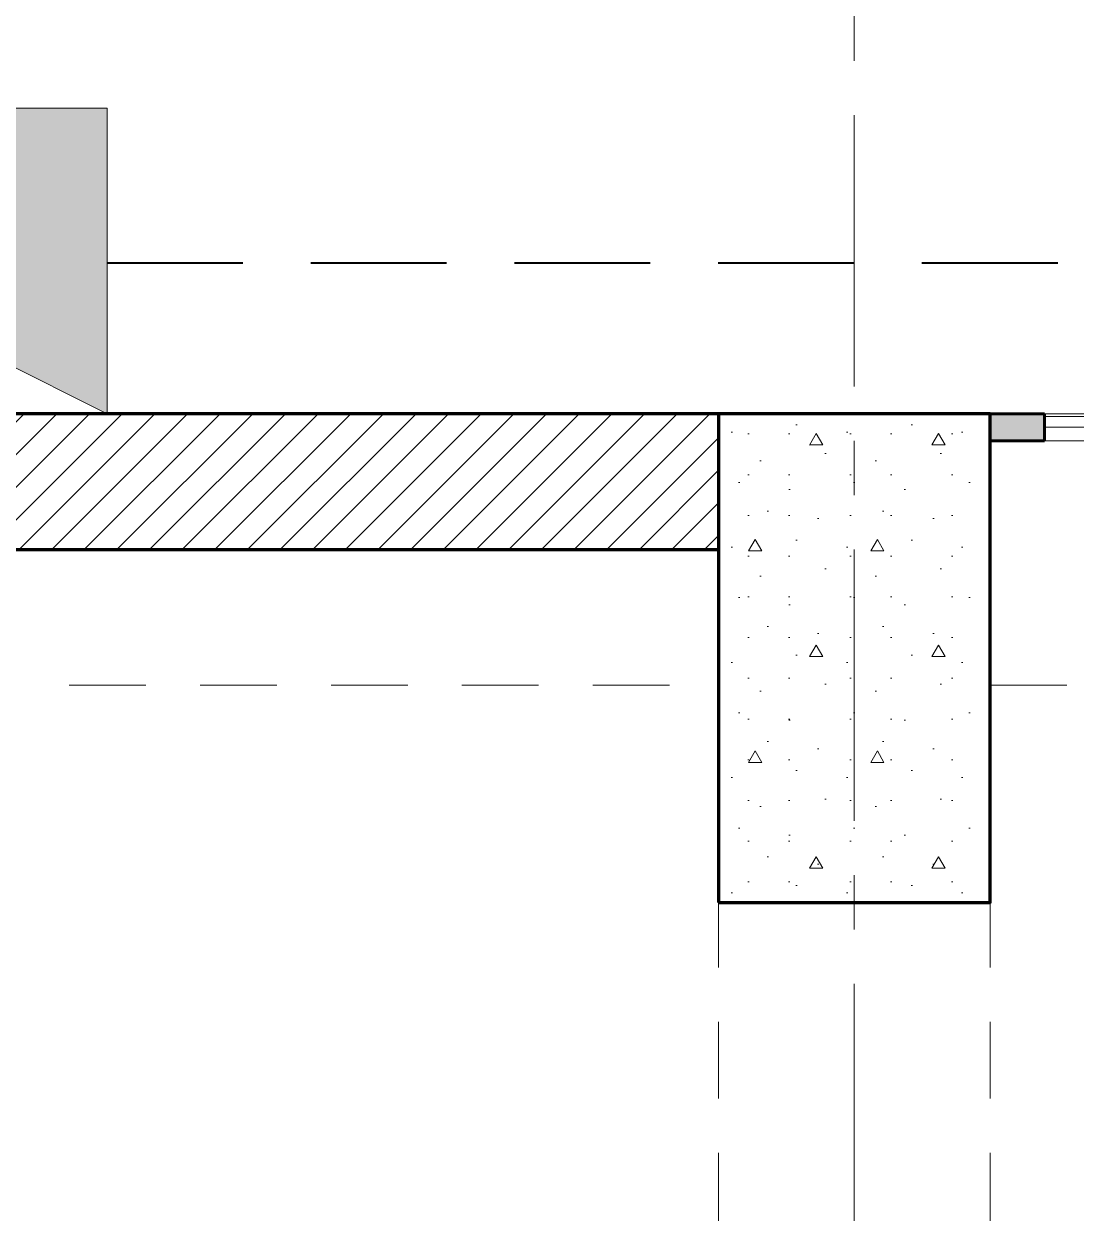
# Model space of a CAD drawing. Header units: inches. Extents: x -38 to 5698, y -33 to 92.
# Drawn here: x 313.291 to 315.229, y 15.928 to 18.118 of the extents above; entities that cross this region are included whole.
import ezdxf

# ---------------------------------------------------------------- set-up
doc = ezdxf.new("R2010")
doc.units = ezdxf.units.IN
doc.header["$MEASUREMENT"] = 0
doc.set_wipeout_variables(frame=1)
for name, pattern in [('A-PB$0$HIDDEN', [0.375, 0.25, -0.125]), ('CONTINUA', [0]), ('Hidden Line', [0.195611, 0.141111, -0.0545]), ('Punto & Raya', [0.65, 0.5, -0.075, 0, -0.075]), ('Wipeout_Contour', [1, 0, -1])]:
    doc.linetypes.add(name, pattern=pattern)
for name, color, linetype in [('02 _ ARQ _ ALB _ Ejes Generales', 7, 'Continuous'), ('02 _ ARQ _ ZON _ Espacio.3D', 7, 'Continuous'), ('08 _ STR _ EXT _ 06 Columnas', 7, 'Continuous'), ('08 _ STR _ EXT _ 09 Vigas', 7, 'Continuous'), ('Acabado - Muros', 7, 'Continuous'), ('Estructura - 04 MURO', 253, 'Continuous')]:
    doc.layers.add(name, color=color, linetype=linetype)
doc.layers.add('distribucion a sub tableros', color=210, linetype='CONTINUA', lineweight=40)
doc.layers.add('sub tablero de distribucion', color=184, linetype='Continuous', lineweight=9)

# ---------------------------------------------------------------- blocks, each defined once
blk = doc.blocks.new('TD')
blk.add_hatch(color=256).paths.add_polyline_path([(-0.65, 0.35), (-0.65, 0.05), (-0.05, 0.05)])
blk.add_line((-0.65, 0.35), (-0.05, 0.05))
blk.add_lwpolyline([(-0.65, 0.05), (-0.05, 0.05), (-0.05, 0.35), (-0.65, 0.35)], close=True)

msp = doc.modelspace()

# ---------------------------------------------------------------- linework, layer by layer
at = {"layer": '02 _ ARQ _ ALB _ Ejes Generales', "color": 252, "linetype": 'Punto & Raya', "lineweight": 13}
msp.add_line((314.82, 3.05), (314.82, 44.9), dxfattribs=at)
at = {"layer": '02 _ ARQ _ ZON _ Espacio.3D', "color": 254, "linetype": 'Continuous', "lineweight": 0, "flags": 128}
for points in [[(297.57, 17.4), (322.07, 17.4)], [(307.57, 8.1), (308.07, 8.1), (308.07, 7.7), (308.47, 7.7), (308.47, 7.35), (314.37, 7.35), (314.37, 7.7), (314.57, 7.7), (314.57, 8.1), (315.07, 8.1), (315.07, 7.7), (321.17, 7.7), (321.17, 16.9), (320.97, 16.9), (320.97, 17.4), (315.0696, 17.35), (315.07, 16.5), (314.57, 16.5), (314.5696, 17.15), (308.07, 17.15), (308.07, 16.5), (307.57, 16.5)]]:
    msp.add_lwpolyline(points, dxfattribs=at)
at = {"layer": '08 _ STR _ EXT _ 09 Vigas', "color": 251, "linetype": 'Hidden Line', "lineweight": 13}
for p, q in [((308.07, 16.9), (314.57, 16.9)), ((314.57, 7.7), (314.57, 16.9)), ((315.07, 16.9), (321.57, 16.9)), ((315.07, 7.7), (315.07, 16.9))]:
    msp.add_line(p, q, dxfattribs=at)
at = {"layer": 'Acabado - Muros', "color": 7, "linetype": 'Continuous', "lineweight": 60}
msp.add_line((315.07, 17.4), (315.07, 17.35), dxfattribs=at)
at = {"layer": 'distribucion a sub tableros', "linetype": 'A-PB$0$HIDDEN', "lineweight": 40}
msp.add_line((313.4445, 17.6781), (322.8744, 17.6781), dxfattribs=at)

# ---------------------------------------------------------------- next in the draw order: wipeouts: each hides what was drawn before it
at = {"color": 254, "linetype": 'Wipeout_Contour', "lineweight": 0, "ltscale": 14701.067567}
msp.add_wipeout([(315.17, 17.35), (315.82, 17.35), (315.82, 17.367), (315.8035, 17.367), (315.8035, 17.4), (315.17, 17.4)], dxfattribs=at).dxf.layer = 'Acabado - Muros'
at = {"color": 254, "linetype": 'Wipeout_Contour', "lineweight": 0, "ltscale": 9784.232441}
msp.add_wipeout([(314.57, 17.4), (308.07, 17.4), (308.07, 17.15), (314.57, 17.15)], dxfattribs=at).dxf.layer = 'Estructura - 04 MURO'

# ---------------------------------------------------------------- next in the draw order: hatches: boundary and pattern name
at = {"layer": '08 _ STR _ EXT _ 06 Columnas', "linetype": 'Continuous', "lineweight": 9}
h = msp.add_hatch(dxfattribs=at)
h.set_pattern_fill('HORMIGÓN_EN_MASA_0002', style=0, pattern_type=2)
h.set_pattern_definition([(0, (277.50004, 6e-09), (0, 0.3897114), [0.024375, -0.200625]), (0, (277.61254, 0.19486), (0, 0.3897114), [0.024375, -0.200625]), (60, (277.50004, 6e-09), (-0.3375, 0.1948557), [0.024375, -0.200625]), (60, (277.72504, 6e-09), (-0.3375, 0.1948557), [0.024375, -0.200625]), (120, (277.5244, 6e-09), (0.3375, 0.1948557), [0.024375, -0.200625]), (120, (277.7494, 6e-09), (0.3375, 0.1948557), [0.024375, -0.200625]), (0, (277.50004, 0.0375), (0, 0.075), [0, -0.075, 0, -0.1125]), (45, (277.53754, 0.0375), (-0.05303301, 0.05303301), [0, -0.05625, 0, -0.09375])])
h.paths.add_polyline_path([(314.57, 16.5), (315.07, 16.5), (315.07, 17.4), (314.57, 17.4)])
at = {"layer": 'Estructura - 04 MURO', "linetype": 'Continuous', "lineweight": 5}
h = msp.add_hatch(dxfattribs=at)
h.set_pattern_fill('LADRILLO_COMÚN_0002', color=252, style=0, pattern_type=2)
h.set_pattern_definition([(45, (277.50004, 6e-09), (-0.03005204, 0.03005204), [])])
h.paths.add_polyline_path([(314.57, 17.4), (308.07, 17.4), (308.07, 17.15), (314.57, 17.15)])

# ---------------------------------------------------------------- next in the draw order: linework, layer by layer
at = {"layer": '08 _ STR _ EXT _ 06 Columnas', "color": 7, "linetype": 'Continuous', "lineweight": 80, "flags": 128}
msp.add_lwpolyline([(314.57, 16.5), (315.07, 16.5), (315.07, 17.4), (314.57, 17.4)], close=True, dxfattribs=at)
at = {"layer": '08 _ STR _ EXT _ 09 Vigas', "color": 251, "linetype": 'Hidden Line', "lineweight": 13}
msp.add_line((315.07, 17.4), (314.57, 17.4), dxfattribs=at)
at = {"layer": 'Acabado - Muros', "color": 7, "linetype": 'Continuous', "lineweight": 60}
msp.add_line((315.17, 17.35), (315.07, 17.35), dxfattribs=at)
at = {"layer": 'Acabado - Muros', "color": 251, "linetype": 'Continuous', "lineweight": 13, "flags": 128}
for points in [[(315.8035, 17.4), (315.17, 17.4)], [(317.97, 17.35), (315.82, 17.35), (315.17, 17.35)]]:
    msp.add_lwpolyline(points, dxfattribs=at)
at = {"layer": 'Estructura - 04 MURO', "color": 7, "linetype": 'Continuous', "lineweight": 80, "flags": 128}
for points in [[(314.57, 17.4), (308.07, 17.4)], [(308.07, 17.15), (314.57, 17.15)]]:
    msp.add_lwpolyline(points, dxfattribs=at)

# ---------------------------------------------------------------- next in the draw order: block references
at = {"layer": 'sub tablero de distribucion', "linetype": 'Continuous', "lineweight": 0, "xscale": 1.875816488894348, "yscale": 1.875816488894348, "zscale": 1.875816488894348, "rotation": 180.0000000000064}
msp.add_blockref('TD', (312.2253, 18.0565), dxfattribs=at)

# ---------------------------------------------------------------- next in the draw order: wipeouts: each hides what was drawn before it
at = {"color": 254, "linetype": 'Wipeout_Contour', "lineweight": 0, "ltscale": 9800.902127}
msp.add_wipeout([(315.17, 17.395), (315.17, 17.375), (315.8035, 17.375), (315.8035, 17.395)], dxfattribs=at).dxf.layer = 'Acabado - Muros'

# ---------------------------------------------------------------- next in the draw order: hatches: boundary and pattern name
at = {"layer": 'Acabado - Muros', "linetype": 'Continuous', "lineweight": 0}
msp.add_hatch(color=254, dxfattribs=at).paths.add_polyline_path([(315.17, 17.4), (315.07, 17.4), (315.07, 17.35), (315.17, 17.35)])

# ---------------------------------------------------------------- next in the draw order: linework, layer by layer
at = {"layer": '08 _ STR _ EXT _ 09 Vigas', "color": 251, "linetype": 'Hidden Line', "lineweight": 13}
msp.add_line((308.07, 17.4), (321.57, 17.4), dxfattribs=at)
at = {"layer": 'Acabado - Muros', "color": 7, "linetype": 'Continuous', "lineweight": 60}
for q in [(315.07, 17.4), (315.17, 17.35)]:
    msp.add_line((315.17, 17.4), q, dxfattribs=at)
at = {"layer": 'Acabado - Muros', "color": 7, "linetype": 'Continuous', "lineweight": 13, "flags": 128}
msp.add_lwpolyline([(315.17, 17.395), (315.17, 17.375), (315.8035, 17.375), (315.8035, 17.395)], close=True, dxfattribs=at)

doc.saveas('drawing.dxf')
